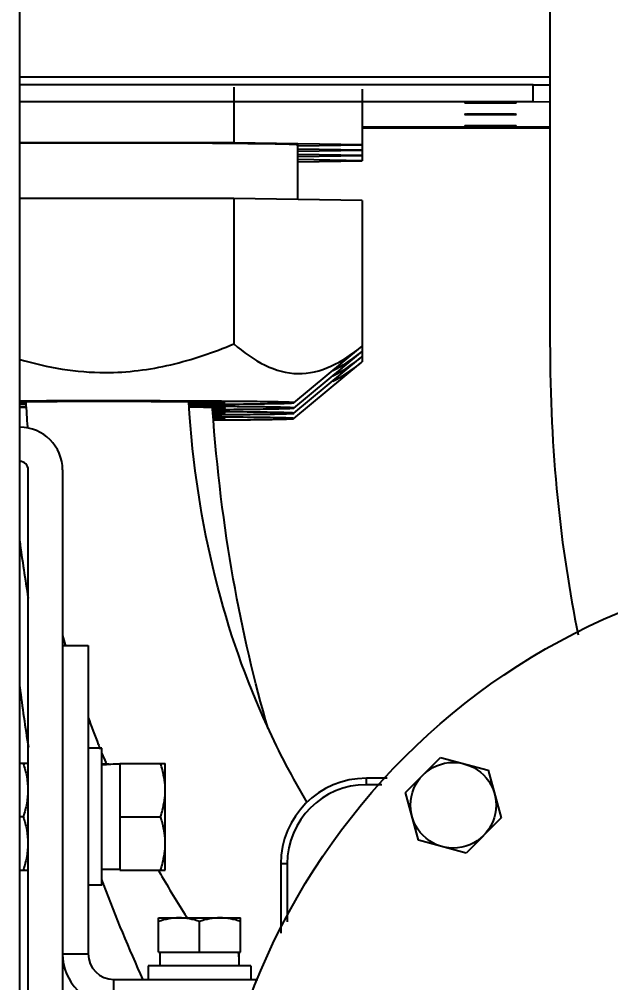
# Model space of a CAD drawing. Header units: millimetres. Extents: x 0 to 10500, y 0 to 7425.
# Drawn here: x 6785.2 to 6854.3, y 4743.3 to 4855.8 of the extents above; entities that cross this region are included whole.
import ezdxf

# ---------------------------------------------------------------- set-up
doc = ezdxf.new("R2010")
doc.units = ezdxf.units.MM
doc.header["$LTSCALE"] = 577.5
doc.layers.get('0').update_dxf_attribs({"linetype": 'CONTINUOUS'})
for name, color, linetype in [('02___PRT_ALL_AXES', 7, 'CONTINUOUS'), ('AXES', 7, 'CONTINUOUS'), ('DTM_AXES', 7, 'CONTINUOUS')]:
    doc.layers.add(name, color=color, linetype=linetype)
doc.styles.add('TEXTSTYLE_2', font='txt', dxfattribs={"width": 0.8})
doc.styles.add('TEXTSTYLE_3', font='txt')
doc.dimstyles.new('DIMSTYLE_1', dxfattribs={"dimtxt": 75, "dimasz": 3.5, "dimexe": 1.5, "dimexo": 1.5, "dimgap": 18.75, "dimtad": 1, "dimdec": 1, "dimtxsty": 'TEXTSTYLE_2', "dimblk": '_FILLED', "dimblk1": '_FILLED', "dimblk2": '_FILLED', "dimcen": 0.09, "dimadec": 1, "dimazin": 2, "dimtp": 0.1, "dimtm": 0.1, "dimtfac": 1, "dimtdec": 1, "dimtofl": 0, "dimtmove": 0, "dimatfit": 3, "dimldrblk": '_FILLED', "dimfxl": 1, "dimtolj": 1, "dimarcsym": 0})
doc.dimstyles.new('DIMSTYLE_2', dxfattribs={"dimtxt": 75, "dimasz": 3.5, "dimexe": 1.5, "dimexo": 1.5, "dimgap": 18.75, "dimtad": 1, "dimdec": 1, "dimtxsty": 'TEXTSTYLE_3', "dimblk": '_FILLED', "dimblk1": '_FILLED', "dimblk2": '_FILLED', "dimcen": 0.09, "dimadec": 1, "dimazin": 2, "dimtp": 0.1, "dimtm": 0.1, "dimtfac": 1, "dimtdec": 1, "dimtofl": 0, "dimtmove": 0, "dimatfit": 3, "dimldrblk": '_FILLED', "dimfxl": 1, "dimtolj": 1, "dimarcsym": 0})

# ---------------------------------------------------------------- blocks, each defined once
blk = doc.blocks.new('_FILLED')
at = {"color": 0, "linetype": 'ByBlock'}
blk.add_solid([(0, 0), (-1, 0.214), (-1, -0.214)], dxfattribs=at)
blk = doc.blocks.new('*D2')
at = {"color": 2, "linetype": 'Continuous', "transparency": 16777216}
for p, q in [((6517.06, 6087.82), (7463.5, 6087.82)), ((7463.5, 6087.82), (7483.75, 6087.82)), ((7482.25, 6087.82), (7482.25, 5216)), ((7482.25, 4344.17), (7482.25, 5216)), ((7017.54, 4344.17), (7463.5, 4344.17)), ((7463.5, 4344.17), (7483.75, 4344.17))]:
    blk.add_line(p, q, dxfattribs=at)
at = {"color": 2, "linetype": 'Continuous', "transparency": 16777216, "xscale": 3.5, "yscale": 3.5, "zscale": 3.5}
for p, rotation in [((7482.25, 6087.82), 90), ((7482.25, 4344.17), 270)]:
    blk.add_blockref('_FILLED', p, dxfattribs=dict(at, rotation=rotation))
at = {"color": 2, "linetype": 'Continuous', "transparency": 16777216, "insert": (7388.5, 5216), "char_height": 75, "width": 360, "attachment_point": 2, "rotation": 90, "line_spacing_factor": 0.9, "style": 'TEXTSTYLE_2'}
blk.add_mtext('(1743)', dxfattribs=at)
blk = doc.blocks.new('*D17')
at = {"color": 2, "linetype": 'Continuous', "transparency": 16777216}
for p, q in [((7146.13, 4918.7), (7146.13, 3926.06)), ((6009.3, 4317.67), (6009.3, 3926.06)), ((6009.3, 3926.06), (6009.3, 3905.81)), ((7146.13, 3926.06), (7146.13, 3905.81)), ((6009.3, 3907.31), (6577.71, 3907.31)), ((7146.13, 3907.31), (6577.71, 3907.31))]:
    blk.add_line(p, q, dxfattribs=at)
at = {"color": 2, "linetype": 'Continuous', "transparency": 16777216, "xscale": 3.5, "yscale": 3.5, "zscale": 3.5, "rotation": 180}
blk.add_blockref('_FILLED', (6009.3, 3907.31), dxfattribs=at)
at = {"color": 2, "linetype": 'Continuous', "transparency": 16777216, "xscale": 3.5, "yscale": 3.5, "zscale": 3.5}
blk.add_blockref('_FILLED', (7146.13, 3907.31), dxfattribs=at)
at = {"color": 2, "linetype": 'Continuous', "transparency": 16777216, "insert": (6577.71, 4001.06), "char_height": 75, "width": 300, "attachment_point": 2, "line_spacing_factor": 0.9, "style": 'TEXTSTYLE_3'}
blk.add_mtext('1137', dxfattribs=at)
blk = doc.blocks.new('*D25')
at = {"color": 2, "linetype": 'Continuous', "transparency": 16777216}
for p, q in [((6515.8, 4870.17), (7272.5, 4870.17)), ((7272.5, 4870.17), (7292.75, 4870.17)), ((7291.25, 4870.17), (7291.25, 4718.17)), ((7291.25, 4566.17), (7291.25, 4718.17)), ((6515.8, 4566.17), (7272.5, 4566.17)), ((7272.5, 4566.17), (7292.75, 4566.17))]:
    blk.add_line(p, q, dxfattribs=at)
at = {"color": 2, "linetype": 'Continuous', "transparency": 16777216, "xscale": 3.5, "yscale": 3.5, "zscale": 3.5}
for p, rotation in [((7291.25, 4870.17), 90), ((7291.25, 4566.17), 270)]:
    blk.add_blockref('_FILLED', p, dxfattribs=dict(at, rotation=rotation))
at = {"color": 2, "linetype": 'Continuous', "transparency": 16777216, "insert": (7197.5, 4718.17), "char_height": 75, "width": 75, "attachment_point": 2, "rotation": 90, "line_spacing_factor": 0.9, "style": 'TEXTSTYLE_3'}
blk.add_mtext('C', dxfattribs=at)

msp = doc.modelspace()

# ---------------------------------------------------------------- linework, layer by layer
at = {"color": 7, "linetype": 'Continuous'}
for p, q in [((6847.24, 4906.47), (6847.24, 4818.09)), ((6785.3, 4849.08), (6847.24, 4849.08)), ((6810.29, 4847.88), (6810.29, 4841.39)), ((6825.29, 4847.63), (6825.29, 4839.29)), ((6845.29, 4846.16), (6845.29, 4848.16)), ((6845.29, 4846.16), (6785.3, 4846.16)), ((6847.24, 4846.14), (6845.29, 4846.16)), ((6825.29, 4843.26), (6845.29, 4843.26)), ((6825.29, 4843.13), (6847.24, 4843.13)), ((6845.29, 4843.26), (6847.24, 4843.28)), ((6810.29, 4841.39), (6785.3, 4841.39)), ((6825.29, 4841.14), (6810.29, 4841.39)), ((6817.79, 4841.01), (6825.29, 4841.14)), ((6825.29, 4840.52), (6817.79, 4840.65)), ((6817.79, 4840.4), (6825.29, 4840.52)), ((6825.29, 4839.91), (6817.79, 4840.03)), ((6817.79, 4839.78), (6825.29, 4839.91)), ((6825.29, 4839.29), (6817.79, 4839.42)), ((6817.79, 4839.17), (6825.29, 4839.29)), ((6810.29, 4834.89), (6785.3, 4834.89)), ((6825.29, 4834.64), (6810.29, 4834.89)), ((6810.29, 4834.89), (6810.29, 4817.89)), ((6825.29, 4834.64), (6825.29, 4815.79)), ((6807.82, 4810.28), (6807.81, 4810.45)), ((6786.2, 4808.05), (6786.19, 4808.22)), ((6790.29, 4782.67), (6793.29, 4782.67)), ((6793.29, 4782.67), (6793.29, 4746.67)), ((6795.44, 4768.74), (6795.33, 4769)), ((6796.99, 4768.9), (6796.99, 4756.44)), ((6830.36, 4765.51), (6834.45, 4769.6)), ((6834.45, 4769.6), (6840.03, 4768.11)), ((6840.03, 4768.11), (6841.52, 4762.53)), ((6828.22, 4767.17), (6825.79, 4767.17)), ((6825.79, 4766.42), (6825.79, 4767.17)), ((6831.86, 4759.94), (6830.36, 4765.51)), ((6841.52, 4762.53), (6837.44, 4758.44)), ((6837.44, 4758.44), (6831.86, 4759.94)), ((6801.55, 4756.33), (6801.48, 4756.44)), ((6816.54, 4757.17), (6815.79, 4757.17)), ((6815.79, 4757.17), (6815.79, 4749.08)), ((6790.29, 4746.67), (6793.29, 4746.67)), ((6801.51, 4746.87), (6811.08, 4746.87)), ((6796.29, 4743.67), (6813.1, 4743.67)), ((6796.29, 4740.67), (6796.29, 4743.67))]:
    msp.add_line(p, q, dxfattribs=at)
at = {"color": 3, "linetype": 'Continuous'}
for p, q in [((6845.29, 4848.16), (6785.3, 4848.16)), ((6845.29, 4848.16), (6847.24, 4848.14)), ((6827.6, 4766.42), (6825.79, 4766.42)), ((6816.54, 4757.17), (6816.54, 4750.42))]:
    msp.add_line(p, q, dxfattribs=at)
at = {"color": 7, "linetype": 'Continuous'}
for centre, radius in [((6885.79, 4714.17), 78.5), ((6835.94, 4764.02), 5)]:
    msp.add_circle(centre, radius, dxfattribs=at)
for centre, radius, start, end in [((6928.8, 4818.82), 143.01, 183.0914, 184.2517), ((6989.76, 4822.21), 206.3, 187.6201, 189.486), ((6908.83, 4815.71), 122.76, 195.05, 195.5751), ((7010.75, 4806.37), 227.26, 187.2133, 189.0091), ((6903.63, 4814.05), 117.3, 199.8281, 201.468), ((6902.89, 4813.76), 116.5, 201.4695, 201.7527), ((6902.38, 4813.55), 115.95, 202.0204, 202.5936), ((6825.79, 4757.17), 10, 90, 180), ((6900.64, 4812.8), 114.06, 209.6761, 212.6255), ((6951.59, 4812.86), 166.95, 200.1626, 200.3796), ((6947.68, 4811.36), 162.76, 200.3628, 204.5856), ((6900.8, 4812.9), 114.25, 212.6248, 212.8942), ((6796.29, 4746.67), 3, 180, 270)]:
    msp.add_arc(centre, radius, start, end, dxfattribs=at)
at = {"color": 3, "linetype": 'Continuous'}
for centre, radius, start, end in [((6825.79, 4757.17), 9.25, 90, 180), ((6796.29, 4746.67), 6, 180, 270)]:
    msp.add_arc(centre, radius, start, end, dxfattribs=at)
at = {"color": 7, "linetype": 'Continuous'}
for centre, major_axis, start_param, end_param in [((6796.99, 4762.67), (10.65, 0), 1.570796, 1.76924), ((6794.89, 4762.67), (10.65, 0), 1.47205, 1.570796), ((6806.29, 4745.27), (0, 8.05), 4.712389, 4.912378), ((6806.29, 4746.87), (0, 8.05), -1.670303, -1.570796)]:
    msp.add_ellipse(centre, major_axis=major_axis, ratio=0.57735, start_param=start_param, end_param=end_param, dxfattribs=at)
for points in [[(6847.24, 4818.09), (6847.24, 4805.28), (6848.48, 4793.94), (6850.53, 4783.9)], [(6785.29, 4816.09), (6788.52, 4815.13), (6791.92, 4814.55), (6795.29, 4814.55)], [(6814.31, 4772.98), (6811.11, 4783.91), (6808.8, 4796.27), (6807.82, 4810.28)]]:
    msp.add_open_spline(points, degree=3, dxfattribs=at)
for points, knots in [([(6795.29, 4814.55), (6797.86, 4814.55), (6803.02, 4815.21), (6807.91, 4816.9), (6810.29, 4817.89)], [0, 0, 0, 0, 0.499747, 1, 1, 1, 1]), ([(6810.29, 4817.89), (6811.42, 4816.93), (6813.69, 4815.26), (6817.77, 4814.06), (6821.88, 4815.12), (6824.16, 4816.72), (6825.29, 4817.64)], [0, 0, 0, 0, 0.265623, 0.502905, 0.738405, 1, 1, 1, 1]), ([(6821.88, 4814.79), (6822.18, 4814.93), (6823.38, 4815.57), (6824.49, 4816.37), (6825.29, 4817.02)], [0, 0, 0, 0, 0.240618, 1, 1, 1, 1]), ([(6821.88, 4814.17), (6822.18, 4814.32), (6823.38, 4814.96), (6824.49, 4815.76), (6825.29, 4816.41)], [0, 0, 0, 0, 0.240618, 1, 1, 1, 1]), ([(6821.88, 4813.56), (6822.18, 4813.7), (6823.38, 4814.34), (6824.49, 4815.14), (6825.29, 4815.79)], [0, 0, 0, 0, 0.240618, 1, 1, 1, 1]), ([(6818.86, 4764.35), (6817.18, 4767.18), (6810.31, 4780.26), (6805.94, 4796.4), (6805.03, 4811.11)], [0, 0, 0, 0, 0.227577, 1, 1, 1, 1])]:
    msp.add_open_spline(points, degree=3, knots=knots, dxfattribs=at)
at = {"layer": '02___PRT_ALL_AXES', "color": 7, "linetype": 'Continuous'}
for p, q in [((6794.89, 4770.67), (6793.29, 4770.67)), ((6794.89, 4754.67), (6794.89, 4770.67)), ((6786.25, 4768.9), (6785.3, 4768.9)), ((6786.25, 4768.9), (6786.25, 4756.44)), ((6796.99, 4768.9), (6802.29, 4768.9)), ((6802.29, 4756.44), (6802.29, 4768.9)), ((6786.29, 4766.67), (6786.25, 4766.67)), ((6785.7, 4762.67), (6785.3, 4762.67)), ((6796.99, 4762.67), (6801.74, 4762.67)), ((6786.29, 4758.67), (6786.25, 4758.67)), ((6785.3, 4756.44), (6786.25, 4756.44)), ((6796.99, 4756.52), (6794.89, 4756.52)), ((6796.99, 4756.44), (6802.29, 4756.44)), ((6794.89, 4754.67), (6793.29, 4754.67)), ((6801.51, 4750.87), (6811.08, 4750.87)), ((6801.51, 4746.87), (6801.51, 4750.87)), ((6811.08, 4746.87), (6811.08, 4750.87)), ((6806.29, 4746.87), (6806.29, 4750.44)), ((6801.64, 4746.87), (6801.64, 4745.27)), ((6812.29, 4745.27), (6800.29, 4745.27)), ((6800.29, 4745.27), (6800.29, 4743.67)), ((6812.29, 4745.27), (6812.29, 4743.67))]:
    msp.add_line(p, q, dxfattribs=at)
for points, knots in [([(6785.7, 4768.9), (6785.86, 4768.39), (6786.15, 4767.37), (6786.25, 4766.31), (6786.25, 4765.78)], [0, 0, 0, 0, 0.501873, 1, 1, 1, 1]), ([(6802.29, 4765.78), (6802.29, 4766.57), (6802.13, 4767.63), (6801.82, 4768.64), (6801.74, 4768.9)], [0, 0, 0, 0, 0.7481, 1, 1, 1, 1]), ([(6786.25, 4765.78), (6786.25, 4765.26), (6786.15, 4764.2), (6785.86, 4763.17), (6785.7, 4762.67)], [0, 0, 0, 0, 0.498127, 1, 1, 1, 1]), ([(6801.74, 4762.67), (6801.82, 4762.92), (6802.13, 4763.93), (6802.29, 4764.99), (6802.29, 4765.78)], [0, 0, 0, 0, 0.2519, 1, 1, 1, 1]), ([(6785.7, 4762.67), (6785.86, 4762.17), (6786.15, 4761.14), (6786.25, 4760.08), (6786.25, 4759.56)], [0, 0, 0, 0, 0.501873, 1, 1, 1, 1]), ([(6802.29, 4759.56), (6802.29, 4760.35), (6802.13, 4761.41), (6801.82, 4762.42), (6801.74, 4762.67)], [0, 0, 0, 0, 0.7481, 1, 1, 1, 1]), ([(6786.25, 4759.56), (6786.25, 4759.03), (6786.15, 4757.97), (6785.86, 4756.95), (6785.7, 4756.44)], [0, 0, 0, 0, 0.498127, 1, 1, 1, 1]), ([(6801.74, 4756.44), (6801.82, 4756.7), (6802.13, 4757.71), (6802.29, 4758.77), (6802.29, 4759.56)], [0, 0, 0, 0, 0.2519, 1, 1, 1, 1])]:
    msp.add_open_spline(points, degree=3, knots=knots, dxfattribs=at)
for points in [[(6803.9, 4750.87), (6803.09, 4750.87), (6802.28, 4750.7), (6801.51, 4750.44)], [(6806.29, 4750.44), (6805.53, 4750.7), (6804.71, 4750.87), (6803.9, 4750.87)], [(6808.69, 4750.87), (6807.88, 4750.87), (6807.06, 4750.7), (6806.29, 4750.44)], [(6811.08, 4750.44), (6810.31, 4750.7), (6809.5, 4750.87), (6808.69, 4750.87)]]:
    msp.add_open_spline(points, degree=3, dxfattribs=at)
at = {"layer": 'AXES', "color": 7, "linetype": 'Continuous'}
for p, q in [((6785.3, 4441.17), (6785.3, 4958.37)), ((6786.29, 4633.17), (6786.29, 4803.17)), ((6790.29, 4803.17), (6790.29, 4633.17))]:
    msp.add_line(p, q, dxfattribs=at)
for radius in [5, 1]:
    msp.add_arc((6785.29, 4803.17), radius, 0, 90, dxfattribs=at)
at = {"layer": 'DTM_AXES', "color": 7, "linetype": 'Continuous'}
for p, q in [((6840.29, 4846.09), (6840.29, 4846.03)), ((6840.29, 4844.74), (6840.29, 4844.68)), ((6840.29, 4843.38), (6840.29, 4843.32)), ((6817.79, 4834.76), (6817.79, 4841.14)), ((6817.33, 4811.02), (6825.11, 4817.49)), ((6817.33, 4810.41), (6825.11, 4816.87)), ((6817.33, 4809.8), (6825.11, 4816.26)), ((6817.33, 4809.18), (6825.11, 4815.65)), ((6786.03, 4810.93), (6785.27, 4810.93)), ((6786.03, 4810.83), (6785.27, 4810.84)), ((6785.27, 4810.6), (6786.05, 4810.6)), ((6785.27, 4810.51), (6786.05, 4810.51)), ((6805.09, 4810.84), (6807.31, 4810.85))]:
    msp.add_line(p, q, dxfattribs=at)
for centre, radius, start, end in [((6794.92, 2774.35), 2067, 89.98974, 90.26739), ((6794.9, 2798.8), 2012.44, 89.98903, 90.27423), ((6794.25, 3827.13), 984.03, 89.93946, 90.52282)]:
    msp.add_arc(centre, radius, start, end, dxfattribs=at)
for points, knots in [([(6840.29, 4846.09), (6839.91, 4846.09), (6839.2, 4846.09), (6838.36, 4846.09), (6837.84, 4846.07), (6837.54, 4846.09), (6837.41, 4846.05), (6837.29, 4846.08), (6837.29, 4846.06)], [0, 0, 0, 0, 0.382671, 0.706975, 0.831358, 0.923761, 0.980674, 1, 1, 1, 1]), ([(6837.29, 4846.06), (6837.29, 4846.04), (6837.41, 4846.07), (6837.54, 4846.03), (6837.84, 4846.05), (6838.36, 4846.03), (6839.2, 4846.04), (6839.91, 4846.03), (6840.29, 4846.03)], [0, 0, 0, 0, 0.019326, 0.076239, 0.168642, 0.293025, 0.617329, 1, 1, 1, 1]), ([(6843.29, 4846.06), (6843.29, 4846.08), (6843.17, 4846.05), (6843.04, 4846.09), (6842.75, 4846.07), (6842.22, 4846.09), (6841.38, 4846.09), (6840.67, 4846.09), (6840.29, 4846.09)], [0, 0, 0, 0, 0.019326, 0.076239, 0.168642, 0.293025, 0.617329, 1, 1, 1, 1]), ([(6840.29, 4846.03), (6840.67, 4846.03), (6841.38, 4846.04), (6842.22, 4846.03), (6842.75, 4846.05), (6843.04, 4846.03), (6843.17, 4846.07), (6843.29, 4846.04), (6843.29, 4846.06)], [0, 0, 0, 0, 0.382671, 0.706975, 0.831358, 0.923761, 0.980674, 1, 1, 1, 1]), ([(6840.29, 4844.74), (6839.91, 4844.74), (6839.2, 4844.73), (6838.36, 4844.73), (6837.84, 4844.72), (6837.54, 4844.73), (6837.41, 4844.69), (6837.29, 4844.73), (6837.29, 4844.71)], [0, 0, 0, 0, 0.382671, 0.706975, 0.831358, 0.923761, 0.980674, 1, 1, 1, 1]), ([(6837.29, 4844.71), (6837.29, 4844.69), (6837.41, 4844.72), (6837.54, 4844.68), (6837.84, 4844.7), (6838.36, 4844.68), (6839.2, 4844.68), (6839.91, 4844.68), (6840.29, 4844.68)], [0, 0, 0, 0, 0.019326, 0.076239, 0.168642, 0.293025, 0.617329, 1, 1, 1, 1]), ([(6843.29, 4844.71), (6843.29, 4844.73), (6843.17, 4844.69), (6843.04, 4844.73), (6842.75, 4844.72), (6842.22, 4844.73), (6841.38, 4844.73), (6840.67, 4844.74), (6840.29, 4844.74)], [0, 0, 0, 0, 0.019326, 0.076239, 0.168642, 0.293025, 0.617329, 1, 1, 1, 1]), ([(6840.29, 4844.68), (6840.67, 4844.68), (6841.38, 4844.68), (6842.22, 4844.68), (6842.75, 4844.7), (6843.04, 4844.68), (6843.17, 4844.72), (6843.29, 4844.69), (6843.29, 4844.71)], [0, 0, 0, 0, 0.382671, 0.706975, 0.831358, 0.923761, 0.980674, 1, 1, 1, 1]), ([(6840.29, 4843.38), (6839.91, 4843.38), (6839.2, 4843.38), (6838.36, 4843.38), (6837.84, 4843.36), (6837.54, 4843.38), (6837.41, 4843.34), (6837.29, 4843.37), (6837.29, 4843.35)], [0, 0, 0, 0, 0.382671, 0.706975, 0.831358, 0.923761, 0.980674, 1, 1, 1, 1]), ([(6837.29, 4843.35), (6837.29, 4843.33), (6837.41, 4843.37), (6837.54, 4843.33), (6837.84, 4843.34), (6838.36, 4843.33), (6839.2, 4843.33), (6839.91, 4843.32), (6840.29, 4843.32)], [0, 0, 0, 0, 0.019326, 0.076239, 0.168642, 0.293025, 0.617329, 1, 1, 1, 1]), ([(6843.29, 4843.35), (6843.29, 4843.37), (6843.17, 4843.34), (6843.04, 4843.38), (6842.75, 4843.36), (6842.22, 4843.38), (6841.38, 4843.38), (6840.67, 4843.38), (6840.29, 4843.38)], [0, 0, 0, 0, 0.019326, 0.076239, 0.168642, 0.293025, 0.617329, 1, 1, 1, 1]), ([(6840.29, 4843.32), (6840.67, 4843.32), (6841.38, 4843.33), (6842.22, 4843.33), (6842.75, 4843.34), (6843.04, 4843.33), (6843.17, 4843.37), (6843.29, 4843.33), (6843.29, 4843.35)], [0, 0, 0, 0, 0.382671, 0.706975, 0.831358, 0.923761, 0.980674, 1, 1, 1, 1]), ([(6817.79, 4841.14), (6817.79, 4841.15), (6817.74, 4841.15), (6817.67, 4841.16), (6817.53, 4841.17), (6817.25, 4841.19), (6816.75, 4841.2), (6816.01, 4841.22), (6815.07, 4841.24), (6813.94, 4841.26), (6812.63, 4841.27), (6810.56, 4841.3), (6807.63, 4841.32), (6803.79, 4841.34), (6799.62, 4841.35), (6796.75, 4841.35), (6795.29, 4841.35)], [0, 0, 0, 0, 0.001292, 0.004933, 0.010959, 0.01936, 0.043218, 0.076284, 0.118241, 0.168689, 0.227141, 0.293035, 0.444544, 0.617397, 0.804946, 1, 1, 1, 1]), ([(6817.33, 4811.02), (6817.35, 4811.04), (6817.09, 4811.05), (6816.93, 4811.07), (6816.34, 4811.09), (6815.67, 4811.11), (6814.74, 4811.13), (6813.16, 4811.15), (6810.76, 4811.18), (6807.45, 4811.2), (6803.67, 4811.22), (6799.56, 4811.24), (6796.73, 4811.24), (6795.29, 4811.24)], [0, 0, 0, 0, 0.00386, 0.017369, 0.040467, 0.072935, 0.114459, 0.164636, 0.288906, 0.440903, 0.614699, 0.803514, 1, 1, 1, 1]), ([(6809.29, 4811.03), (6809.29, 4811.05), (6809.15, 4811.02), (6809, 4811.07), (6808.64, 4811.06), (6808.19, 4811.08), (6807.6, 4811.09), (6806.59, 4811.11), (6805.06, 4811.12), (6802.97, 4811.14), (6800.58, 4811.15), (6797.99, 4811.16), (6796.2, 4811.16), (6795.29, 4811.16)], [0, 0, 0, 0, 0.004905, 0.019332, 0.043191, 0.076256, 0.118216, 0.168665, 0.293014, 0.444527, 0.617387, 0.804939, 1, 1, 1, 1]), ([(6805.08, 4810.93), (6805.67, 4810.94), (6806.51, 4810.94), (6807.55, 4810.96), (6808.16, 4810.97), (6808.62, 4810.99), (6808.99, 4810.98), (6809.14, 4811.03), (6809.29, 4811), (6809.29, 4811.03)], [0, 0, 0, 0, 0.424007, 0.596194, 0.739471, 0.852421, 0.933943, 0.983245, 1, 1, 1, 1]), ([(6817.33, 4810.41), (6817.34, 4810.42), (6817.22, 4810.43), (6817.14, 4810.44), (6816.85, 4810.46), (6816.33, 4810.48), (6815.37, 4810.5), (6813.97, 4810.53), (6812.19, 4810.55), (6810.08, 4810.57), (6807.68, 4810.59), (6805.99, 4810.6), (6805.1, 4810.6)], [0, 0, 0, 0, 0.003196, 0.015044, 0.03563, 0.064876, 0.148733, 0.26499, 0.411373, 0.585014, 0.782514, 1, 1, 1, 1]), ([(6807.86, 4810.47), (6807.67, 4810.47), (6806.75, 4810.49), (6805.83, 4810.5), (6805.1, 4810.51)], [0, 0, 0, 0, 0.205108, 1, 1, 1, 1]), ([(6807.31, 4810.85), (6808.69, 4810.86), (6810.63, 4810.87), (6813.06, 4810.9), (6814.5, 4810.92), (6815.65, 4810.94), (6816.42, 4810.96), (6816.88, 4810.98), (6817.1, 4810.99), (6817.24, 4811.01), (6817.31, 4811.01), (6817.33, 4811.02)], [0, 0, 0, 0, 0.412193, 0.583359, 0.727682, 0.842991, 0.927555, 0.957897, 0.980117, 0.99415, 1, 1, 1, 1]), ([(6809.29, 4810.41), (6809.29, 4810.42), (6809.24, 4810.42), (6809.19, 4810.43), (6809.07, 4810.43), (6808.83, 4810.45), (6808.42, 4810.46), (6808.07, 4810.47), (6807.86, 4810.47)], [0, 0, 0, 0, 0.016732, 0.064582, 0.143837, 0.254295, 0.567434, 1, 1, 1, 1]), ([(6807.87, 4810.24), (6809.17, 4810.25), (6811.02, 4810.26), (6813.31, 4810.29), (6814.67, 4810.31), (6815.75, 4810.33), (6816.48, 4810.35), (6816.9, 4810.37), (6817.12, 4810.38), (6817.24, 4810.4), (6817.31, 4810.4), (6817.33, 4810.41)], [0, 0, 0, 0, 0.413356, 0.584462, 0.728515, 0.84348, 0.92774, 0.957971, 0.98012, 0.994126, 1, 1, 1, 1]), ([(6807.87, 4810.35), (6808.07, 4810.36), (6808.43, 4810.37), (6808.84, 4810.38), (6809.07, 4810.39), (6809.19, 4810.39), (6809.24, 4810.41), (6809.29, 4810.4), (6809.29, 4810.41)], [0, 0, 0, 0, 0.432589, 0.745719, 0.85617, 0.935418, 0.983265, 1, 1, 1, 1]), ([(6817.33, 4809.8), (6817.33, 4809.8), (6817.25, 4809.82), (6817.18, 4809.82), (6816.97, 4809.84), (6816.58, 4809.85), (6815.86, 4809.88), (6814.79, 4809.9), (6813.43, 4809.92), (6811.09, 4809.95), (6809.22, 4809.96), (6807.89, 4809.97)], [0, 0, 0, 0, 0.003002, 0.014393, 0.034336, 0.062781, 0.144747, 0.259099, 0.404151, 0.577762, 1, 1, 1, 1]), ([(6809.29, 4809.8), (6809.29, 4809.81), (6809.25, 4809.8), (6809.19, 4809.82), (6809.08, 4809.82), (6808.85, 4809.83), (6808.45, 4809.84), (6808.11, 4809.85), (6807.9, 4809.86)], [0, 0, 0, 0, 0.01675, 0.064582, 0.143804, 0.254222, 0.567318, 1, 1, 1, 1]), ([(6807.91, 4809.74), (6808.11, 4809.74), (6808.45, 4809.75), (6808.85, 4809.76), (6809.08, 4809.78), (6809.19, 4809.78), (6809.25, 4809.79), (6809.29, 4809.79), (6809.29, 4809.8)], [0, 0, 0, 0, 0.432704, 0.745791, 0.856202, 0.935418, 0.983247, 1, 1, 1, 1]), ([(6807.92, 4809.62), (6809.21, 4809.63), (6811.05, 4809.65), (6813.33, 4809.68), (6814.68, 4809.7), (6815.76, 4809.72), (6816.48, 4809.74), (6816.91, 4809.76), (6817.12, 4809.76), (6817.24, 4809.78), (6817.31, 4809.78), (6817.33, 4809.8)], [0, 0, 0, 0, 0.413447, 0.584548, 0.72858, 0.843518, 0.927754, 0.957976, 0.980119, 0.994124, 1, 1, 1, 1]), ([(6817.33, 4809.18), (6817.33, 4809.19), (6817.25, 4809.2), (6817.19, 4809.21), (6816.97, 4809.22), (6816.58, 4809.24), (6815.87, 4809.26), (6814.8, 4809.28), (6813.44, 4809.3), (6811.13, 4809.33), (6809.26, 4809.35), (6807.94, 4809.36)], [0, 0, 0, 0, 0.002999, 0.014382, 0.034315, 0.062748, 0.144683, 0.259006, 0.404038, 0.577648, 1, 1, 1, 1]), ([(6809.29, 4809.18), (6809.29, 4809.19), (6809.25, 4809.19), (6809.2, 4809.2), (6809.08, 4809.21), (6808.86, 4809.22), (6808.48, 4809.23), (6808.14, 4809.24), (6807.95, 4809.24)], [0, 0, 0, 0, 0.016769, 0.064584, 0.143774, 0.254153, 0.567206, 1, 1, 1, 1]), ([(6807.96, 4809.01), (6809.25, 4809.02), (6811.08, 4809.03), (6813.35, 4809.06), (6814.7, 4809.08), (6815.77, 4809.1), (6816.48, 4809.12), (6816.91, 4809.14), (6817.12, 4809.15), (6817.24, 4809.17), (6817.31, 4809.17), (6817.33, 4809.18)], [0, 0, 0, 0, 0.413538, 0.584634, 0.728644, 0.843556, 0.927767, 0.957982, 0.980119, 0.994122, 1, 1, 1, 1]), ([(6807.96, 4809.13), (6808.15, 4809.13), (6808.48, 4809.14), (6808.87, 4809.15), (6809.08, 4809.16), (6809.2, 4809.16), (6809.25, 4809.18), (6809.29, 4809.18), (6809.29, 4809.18)], [0, 0, 0, 0, 0.432815, 0.74586, 0.856231, 0.935415, 0.983227, 1, 1, 1, 1])]:
    msp.add_open_spline(points, degree=3, knots=knots, dxfattribs=at)

# ---------------------------------------------------------------- dimensions: what is measured, and where the dimension line sits
at = {"color": 2, "linetype": 'Continuous'}
for base, p1, p2, angle, text, dimstyle, picture, middle in [((7482.25, 6087.82), (7016.04, 4344.17), (6515.56, 6087.82), 90, '(1743)', 'DIMSTYLE_1', '*D2', (7482.25, 5216)), ((7291.25, 4566.17), (6514.3, 4870.17), (6514.3, 4566.17), 270, 'C', 'DIMSTYLE_2', '*D25', (7291.25, 4713.48))]:
    dim = msp.add_linear_dim(base=base, p1=p1, p2=p2, angle=angle, text=text, dimstyle=dimstyle, dxfattribs=at)
    dim.commit()
    dim.dimension.update_dxf_attribs({"geometry": picture, "text_midpoint": middle, "dimtype": 160})
dim = msp.add_linear_dim(base=(7146.13, 3907.31), p1=(6009.3, 4319.17), p2=(7146.13, 4920.2), text='1137', dimstyle='DIMSTYLE_2', dxfattribs=at)
dim.commit()
dim.dimension.update_dxf_attribs({"geometry": '*D17', "text_midpoint": (6577.71, 3907.31), "dimtype": 160})

doc.saveas('drawing.dxf')
